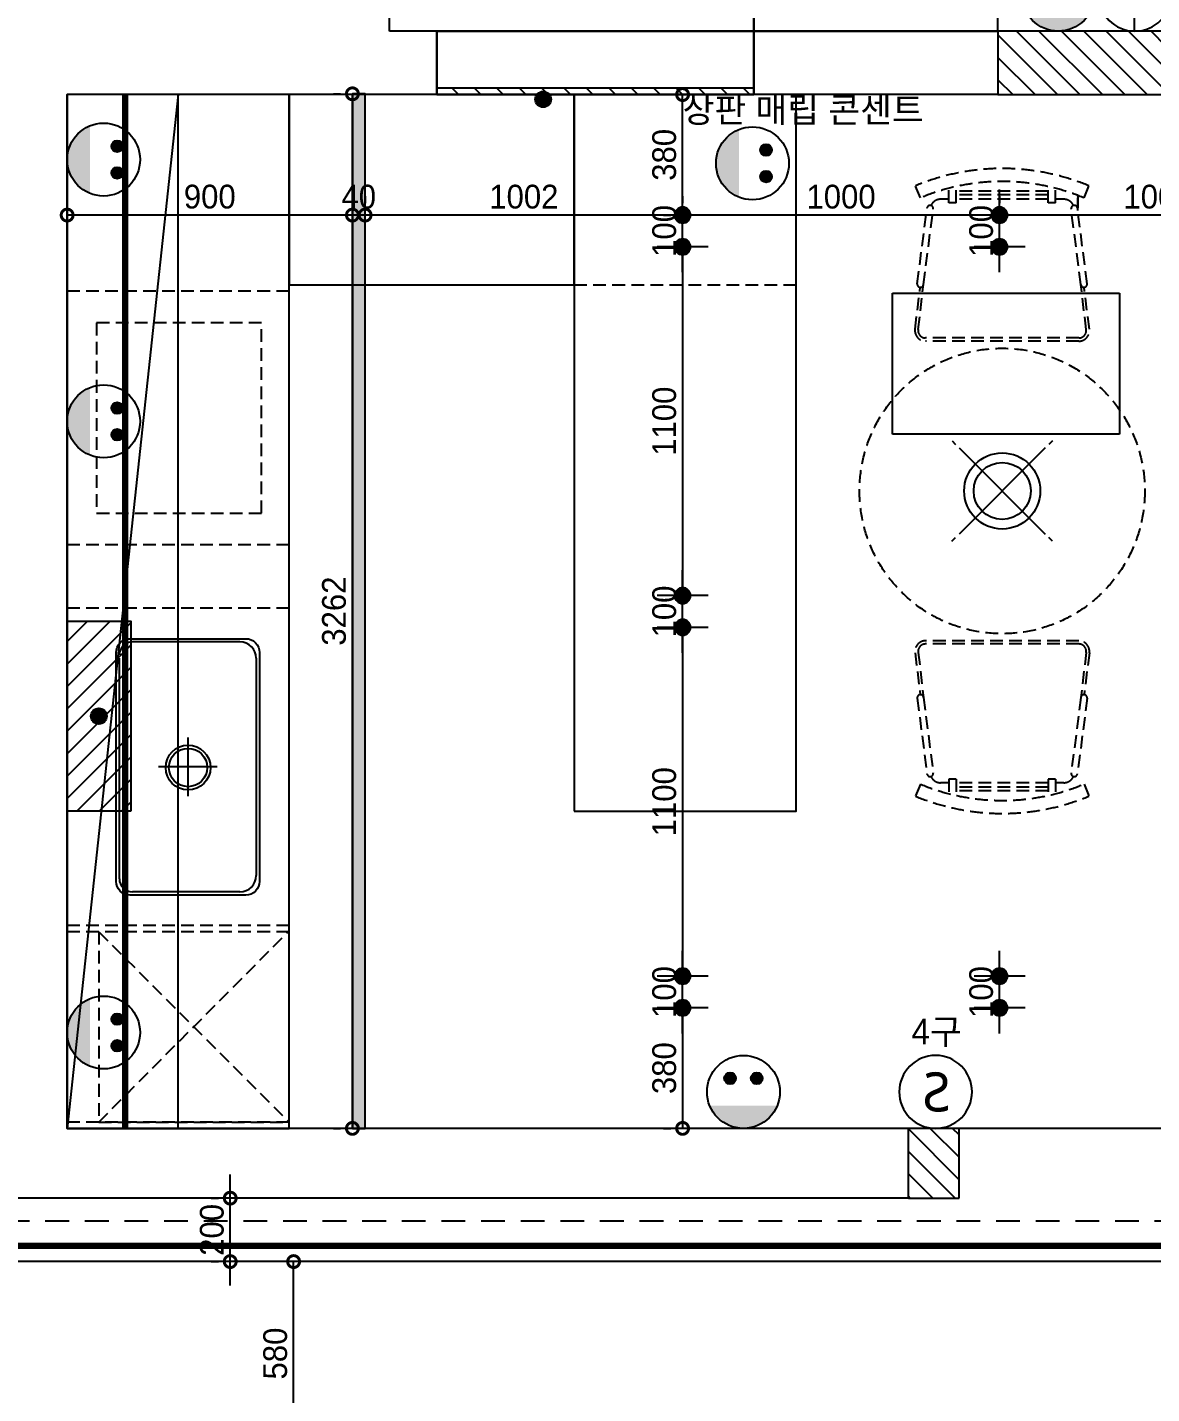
# Model space of a CAD drawing. Header units: inches. Extents: x -53835 to 52744, y -79586 to -50910.
# Drawn here: x 17029 to 20576, y -58474 to -54165 of the extents above; entities that cross this region are included whole.
import ezdxf

# ---------------------------------------------------------------- set-up
doc = ezdxf.new("R2010")
doc.units = ezdxf.units.IN
doc.header["$LTSCALE"] = 50
doc.header["$MEASUREMENT"] = 0
for name, pattern in [('DASHEDX2', [1.5, 1, -0.5]), ('DH-HID2', [1.2, 0.8, -0.4]), ('HID', [2.5, 1.5, -1])]:
    doc.linetypes.add(name, pattern=pattern)
for name, color, linetype in [('0-ELC TEXT', 7, 'Continuous'), ('03-WAL NEW', 3, 'Continuous'), ('06-FUR', 6, 'Continuous'), ('06-LIGHT', 4, 'Continuous'), ('07-DIM WAL', 5, 'Continuous'), ('08-HAT', 8, 'Continuous'), ('3.기호.계단선', 30, 'Continuous'), ('CEIL-LIGHT', 7, 'Continuous'), ('CO-FURB-DN', 9, 'Continuous'), ('FU-FURM', 251, 'DH-HID2'), ('HAT', 5, 'Continuous'), ('RC-LIGHT', 7, 'Continuous'), ('U-LANP', 6, 'Continuous'), ('도면층2', 2, 'Continuous'), ('도면층4', 4, 'Continuous'), ('설비', 140, 'Continuous')]:
    doc.layers.add(name, color=color, linetype=linetype)
doc.styles.add('스타일1', font='HY울릉도M.TTF')
doc.styles.add('코레일둥고', font='Korail_Round_Gothic_Medium.ttf')
doc.dimstyles.new('30', dxfattribs={"dimscale": 30, "dimtxt": 2.5, "dimasz": 2.5, "dimexe": 1.25, "dimexo": 2, "dimtad": 1, "dimdec": 0, "dimtxsty": '스타일1', "dimblk": 'DOTSMALL', "dimcen": 2.5, "dimclrd": 1, "dimclre": 1, "dimclrt": 2, "dimadec": 0, "dimazin": 0, "dimtfac": 1, "dimtix": 1, "dimtmove": 0, "dimatfit": 3, "dimldrblk": 'DOTSMALL', "dimfxl": 1.25, "dimarcsym": 0})
picture_1 = doc.add_image_def('image1.jpg', size_in_pixel=(460, 285))

# ---------------------------------------------------------------- blocks, each defined once
blk = doc.blocks.new('vudauseh')
at = {"layer": '3.기호.계단선'}
h = blk.add_hatch(color=256, dxfattribs=at)
edge = h.paths.add_edge_path()
edge.add_arc((-47107.2, -55620.2), 25, -180, 180, ccw=False)
h = blk.add_hatch(dxfattribs=at)
h.set_pattern_fill('_USER', color=256, scale=50, angle=45, style=0, pattern_type=0)
h.set_pattern_definition([(45, (0, 0), (-35.35534, 35.35534), [])])
h.paths.add_polyline_path([(-48408.2, -57865.2), (-48608.2, -57865.2), (-48608.2, -57265.2), (-48408.2, -57265.2)])
h = blk.add_hatch(color=256, dxfattribs=at)
edge = h.paths.add_edge_path()
edge.add_arc((-48509, -57565.2), 25, -180, 180, ccw=False)
blk.add_lwpolyline([(-48408.2, -57865.2), (-48608.2, -57865.2), (-48608.2, -57265.2), (-48408.2, -57265.2)], close=True, dxfattribs=at)
for centre in [(-47107.2, -55620.2), (-48509, -57565.2)]:
    blk.add_circle(centre, 25, dxfattribs=at)
at = {"layer": '도면층2'}
for p, q in [((-47592.2, -55405.2), (-47592.2, -54995.2)), ((-47442.2, -55405.2), (-47592.2, -55405.2)), ((-47442.2, -55605.2), (-47442.2, -55405.2)), ((-47442.2, -55605.2), (-47442.2, -55405.2)), ((-45672.2, -55405.2), (-46442.2, -55405.2)), ((-46442.2, -55605.2), (-46442.2, -55405.2)), ((-46442.2, -55605.2), (-46442.2, -55405.2)), ((-45672.2, -55605.2), (-45672.2, -55405.2)), ((-45672.2, -55605.2), (-45672.2, -55405.2)), ((-48609, -58865.2), (-48609, -55605.2)), ((-47442.2, -55605.2), (-48609, -55605.2)), ((-45672.2, -55605.2), (-46442.2, -55605.2)), ((-45955, -58865.2), (-48609, -58865.2)), ((-45955, -59085.2), (-45955, -58865.2)), ((-45955, -59085.2), (-48903, -59085.2))]:
    blk.add_line(p, q, dxfattribs=at)
at = {"layer": '도면층4'}
for p, q in [((-47442.2, -55405.2), (-46442.2, -55405.2)), ((-47442.2, -55605.2), (-47442.2, -55405.2)), ((-46442.2, -55405.2), (-46442.2, -55605.2)), ((-45672.2, -55605.2), (-45672.2, -55405.2)), ((-46442.2, -55605.2), (-47442.2, -55605.2))]:
    blk.add_line(p, q, dxfattribs=at)
blk = doc.blocks.new('cjswjdehds')
at = {"layer": '03-WAL NEW'}
h = blk.add_hatch(dxfattribs=at)
h.set_pattern_fill('_USER', color=256, scale=50, angle=135, pattern_type=0)
h.set_pattern_definition([(135, (-58109.61, -20748.035), (-35.35534, -35.35534), [])])
h.paths.add_polyline_path([(20621.3, -54177), (20091.3, -54177), (20091.3, -54377), (20621.3, -54377)])
h = blk.add_hatch(dxfattribs=at)
h.set_pattern_fill('_USER', color=256, scale=50, angle=135, pattern_type=0)
h.set_pattern_definition([(135, (21500, 0), (-35.35534, -35.35534), [])])
h.paths.add_polyline_path([(18321.3, -54377), (19321.3, -54377), (19321.3, -54357), (18321.3, -54357)])
for points in [[(18321.3, -54377), (19321.3, -54377), (19321.3, -54177), (18321.3, -54177)], [(20621.3, -54177), (20091.3, -54177), (20091.3, -54377), (20621.3, -54377)], [(18321.3, -54377), (19321.3, -54377), (19321.3, -54357), (18321.3, -54357)]]:
    blk.add_lwpolyline(points, close=True, dxfattribs=at)
at = {"layer": '06-FUR', "color": 8}
for points in [[(19321.3, -53677), (20521.3, -53677), (20521.3, -54177), (19321.3, -54177)], [(17854.6, -54377), (17154.6, -54377), (17154.6, -57637), (17854.6, -57637)], [(18754.6, -56637), (19454.6, -56637), (19454.6, -54377), (18754.6, -54377)]]:
    blk.add_lwpolyline(points, close=True, dxfattribs=at)
for points in [[(17504.6, -57637), (17504.6, -54377), (17154.6, -57637)], [(18754.6, -54377), (17854.6, -54377), (17854.6, -54977), (18754.6, -54977), (18754.6, -54377)]]:
    blk.add_lwpolyline(points, dxfattribs=at)
at = {"layer": '3.기호.계단선', "color": 8}
blk.add_lwpolyline([(19321.3, -54177), (20091.3, -54177), (20091.3, -52722), (19321.3, -52722)], close=True, dxfattribs=at)
at = {"layer": 'CO-FURB-DN', "color": 8}
for p, q in [((17699.9, -56103.1), (17360.3, -56103.1)), ((17319.4, -56850), (17319.4, -56154.2)), ((17751.1, -56154.2), (17751.1, -56839.8)), ((17535.2, -56404.2), (17535.2, -56589.8)), ((17628, -56497), (17442.4, -56497)), ((17699.9, -56890.9), (17360.3, -56890.9))]:
    blk.add_line(p, q, dxfattribs=at)
blk.add_lwpolyline([(17761.3, -56135.9), (17761.3, -56858.1, -0.414214), (17718.2, -56901.2), (17352.2, -56901.2, -0.414214), (17309.1, -56858.1), (17309.1, -56135.9, -0.414214), (17352.2, -56092.8), (17718.2, -56092.8, -0.414214)], format="xyb", close=True, dxfattribs=at)
for radius in [70.6, 60.4]:
    blk.add_circle((17536.2, -56499), radius, dxfattribs=at)
for centre, radius, start, end in [((17360.3, -56144), 40.9, 90, 180), ((17699.9, -56154.2), 51.1, 0, 90), ((17360.3, -56850), 40.9, 180, 270), ((17699.9, -56839.8), 51.1, 270, 0)]:
    blk.add_arc(centre, radius, start, end, dxfattribs=at)
at = {"layer": 'FU-FURM', "color": 8}
for p, q in [((17854.6, -55077), (17854.6, -54377)), ((19846.4, -54702.7), (19830.7, -54664.9)), ((19936.8, -54718.2), (19936.8, -54672.4)), ((19959.2, -54718.2), (19959.2, -54667)), ((20250.1, -54718.2), (20250.1, -54667)), ((20272.5, -54718.2), (20272.5, -54672.4)), ((20362.8, -54702.7), (20378.6, -54664.9)), ((19936.8, -54707), (19910.5, -54707)), ((19959.2, -54718.2), (19936.8, -54718.2)), ((20250.1, -54681.4), (19959.2, -54681.4)), ((20250.1, -54692.6), (19959.2, -54692.6)), ((20250.1, -54707), (19959.2, -54707)), ((20272.5, -54718.2), (20250.1, -54718.2)), ((20298.8, -54707), (20272.5, -54707)), ((20342.9, -54693.7), (20340.1, -54693.7)), ((20340.1, -54693.7), (20342.9, -54693.7)), ((20342.9, -54693.7), (20342.9, -54742.1)), ((20342.9, -54742.1), (20342.9, -54694.8)), ((19836.6, -54973.5), (19867.3, -54735.2)), ((19856.4, -54976), (19887.1, -54737.6)), ((20352.8, -54976), (20322.2, -54737.6)), ((20372.7, -54973.5), (20342, -54735.2)), ((18754.6, -54977), (19454.6, -54977)), ((19839.6, -55118), (19856.4, -54976)), ((20369.7, -55118), (20352.8, -54976)), ((17854.6, -54997), (17154.6, -54997)), ((19829.6, -55116.8), (19846.1, -54984.7)), ((20379.6, -55116.8), (20363.1, -54984.7)), ((20346.3, -55144.5), (19862.9, -55144.5)), ((20346.3, -55154.5), (19862.9, -55154.5)), ((17854.6, -55797), (17154.6, -55797)), ((17854.6, -55997), (17154.6, -55997)), ((19829.6, -56137.2), (19846.1, -56269.3)), ((19839.6, -56136), (19856.4, -56278)), ((20346.3, -56099.5), (19862.9, -56099.5)), ((20346.3, -56109.5), (19862.9, -56109.5)), ((20369.7, -56136), (20352.8, -56278)), ((20379.6, -56137.2), (20363.1, -56269.3)), ((19836.6, -56280.5), (19867.3, -56518.9)), ((19856.4, -56278), (19887.1, -56516.4)), ((20352.8, -56278), (20322.2, -56516.4)), ((20372.7, -56280.5), (20342, -56518.9)), ((19846.4, -56551.3), (19830.7, -56589.1)), ((19936.8, -56547), (19910.5, -56547)), ((19936.8, -56535.8), (19936.8, -56581.6)), ((19959.2, -56535.8), (19936.8, -56535.8)), ((19959.2, -56535.8), (19959.2, -56587)), ((20250.1, -56547), (19959.2, -56547)), ((20250.1, -56561.4), (19959.2, -56561.4)), ((20272.5, -56535.8), (20250.1, -56535.8)), ((20250.1, -56535.8), (20250.1, -56587)), ((20272.5, -56535.8), (20272.5, -56581.6)), ((20298.8, -56547), (20272.5, -56547)), ((20362.8, -56551.3), (20378.6, -56589.1)), ((20250.1, -56572.6), (19959.2, -56572.6)), ((17854.6, -56997), (17154.6, -56997)), ((17854.6, -57017), (17154.6, -57017)), ((17254.6, -57617), (17852.3, -57017)), ((17254.6, -57017), (17854.6, -57617)), ((17854.6, -57617), (17154.6, -57617))]:
    blk.add_line(p, q, dxfattribs=at)
for points in [[(17767.7, -55697), (17767.7, -55097), (17247.7, -55097), (17247.7, -55697)], [(17254.6, -57617), (17854.6, -57617), (17854.6, -57017), (17254.6, -57017)]]:
    blk.add_lwpolyline(points, close=True, dxfattribs=at)
blk.add_circle((20104.6, -55627), 450, dxfattribs=at)
for centre, radius, start, end in [((20104.6, -55322.4), 712.3, 67.3801, 112.6199), ((20104.6, -55322.4), 671.3, 67.3801, 112.6199), ((19910.5, -54740.6), 33.6, 90, 155.7416), ((20298.8, -54740.6), 33.6, 24.2584, 90), ((19877.2, -54736.4), 10, 352.4668, 172.875), ((20332.1, -54736.4), 10, 7.125, 187.5332), ((19846.5, -54974.7), 10, 172.4668, 352.875), ((20362.7, -54974.7), 10, 187.125, 7.5332), ((19862.9, -55121), 33.6, 172.875, 270), ((19862.9, -55121), 23.6, 172.875, 270), ((20346.3, -55121), 33.6, 270, 7.125), ((20346.3, -55121), 23.6, 270, 7.125), ((19862.9, -56133), 33.6, 90, 187.125), ((19862.9, -56133), 23.6, 90, 187.125), ((20346.3, -56133), 33.6, 352.875, 90), ((20346.3, -56133), 23.6, 352.875, 90), ((19846.5, -56279.3), 10, 7.125, 187.5332), ((20362.7, -56279.3), 10, 352.4668, 172.875), ((19877.2, -56517.6), 10, 187.125, 7.5332), ((19910.5, -56513.4), 33.6, 204.2584, 270), ((20298.8, -56513.4), 33.6, 270, 335.7416), ((20332.1, -56517.6), 10, 172.4668, 352.875), ((20104.6, -55931.6), 671.3, 247.3801, 292.6199), ((20104.6, -55931.6), 712.3, 247.3801, 292.6199)]:
    blk.add_arc(centre, radius, start, end, dxfattribs=at)
blk.add_blockref('vudauseh', (65763.6, 1228.2))
blk = doc.blocks.new('_DOTSMALL')
at = {"color": 0, "linetype": 'ByBlock', "const_width": 0.5}
blk.add_lwpolyline([(-0.0625, 0, 1), (0.0625, 0, 1)], format="xyb", close=True, dxfattribs=at)
blk = doc.blocks.new('*D362')
at = {"layer": '07-DIM WAL', "color": 1, "lineweight": -2, "transparency": 16777216}
for p, q in [((17669.1, -58132), (17669.1, -57782)), ((17609.1, -57857), (17631.6, -57857)), ((17609.1, -58057), (17631.6, -58057))]:
    blk.add_line(p, q, dxfattribs=at)
at = {"layer": 'Defpoints', "color": 0, "transparency": 16777216}
for p in [(17669.1, -57857), (17669.1, -57857), (17669.1, -58057)]:
    blk.add_point(p, dxfattribs=at)
at = {"layer": '07-DIM WAL', "color": 1, "lineweight": -2, "transparency": 16777216, "xscale": 75, "yscale": 75, "zscale": 75}
for p, rotation in [((17669.1, -57857), 270), ((17669.1, -58057), 90)]:
    blk.add_blockref('_DOTSMALL', p, dxfattribs=dict(at, rotation=rotation))
at = {"layer": '07-DIM WAL', "color": 2, "transparency": 16777216, "insert": (17611.4, -57957), "char_height": 75, "attachment_point": 5, "rotation": 90, "style": '스타일1'}
blk.add_mtext('200', dxfattribs=at)
blk = doc.blocks.new('*D388')
at = {"layer": '07-DIM WAL', "color": 1, "lineweight": -2, "transparency": 16777216}
for p, q in [((17154.6, -54697), (17154.6, -54719.5)), ((18054.6, -54697), (18054.6, -54719.5)), ((18054.6, -54757), (17154.6, -54757))]:
    blk.add_line(p, q, dxfattribs=at)
at = {"layer": 'Defpoints', "color": 0, "transparency": 16777216}
for p in [(17154.6, -54757), (17154.6, -54757), (18054.6, -54757)]:
    blk.add_point(p, dxfattribs=at)
at = {"layer": '07-DIM WAL', "color": 1, "lineweight": -2, "transparency": 16777216, "xscale": 75, "yscale": 75, "zscale": 75, "rotation": 180}
blk.add_blockref('_DOTSMALL', (17154.6, -54757), dxfattribs=at)
at = {"layer": '07-DIM WAL', "color": 1, "lineweight": -2, "transparency": 16777216, "xscale": 75, "yscale": 75, "zscale": 75}
blk.add_blockref('_DOTSMALL', (18054.6, -54757), dxfattribs=at)
at = {"layer": '07-DIM WAL', "color": 2, "transparency": 16777216, "insert": (17604.6, -54699.2), "char_height": 75, "attachment_point": 5, "style": '스타일1'}
blk.add_mtext('900', dxfattribs=at)
blk = doc.blocks.new('*D389')
at = {"layer": '07-DIM WAL', "color": 1, "lineweight": -2, "transparency": 16777216}
for p, q in [((17994.6, -54374.6), (18017.1, -54374.6)), ((18054.6, -57637), (18054.6, -54374.6)), ((17994.6, -57637), (18017.1, -57637))]:
    blk.add_line(p, q, dxfattribs=at)
at = {"layer": 'Defpoints', "color": 0, "transparency": 16777216}
for p in [(18054.6, -54374.6), (18054.6, -54374.6), (18054.6, -57637)]:
    blk.add_point(p, dxfattribs=at)
at = {"layer": '07-DIM WAL', "color": 1, "lineweight": -2, "transparency": 16777216, "xscale": 75, "yscale": 75, "zscale": 75}
for p, rotation in [((18054.6, -54374.6), 90), ((18054.6, -57637), 270)]:
    blk.add_blockref('_DOTSMALL', p, dxfattribs=dict(at, rotation=rotation))
at = {"layer": '07-DIM WAL', "color": 2, "transparency": 16777216, "insert": (17996.8, -56005.8), "char_height": 75, "attachment_point": 5, "rotation": 90, "style": '스타일1'}
blk.add_mtext('3262', dxfattribs=at)
blk = doc.blocks.new('1')
at = {"linetype": 'Continuous'}
h = blk.add_hatch(color=4, dxfattribs=at)
h.dxf.hatch_style = 1
edge = h.paths.add_edge_path()
edge.add_arc((11539653.5, -14273503.8), 37.5, 0, 360)
at = {"color": 1, "linetype": 'Continuous'}
for p, q in [((11539653.5, -14273637.1), (11539653.5, -14273370.5)), ((11539520.2, -14273503.8), (11539786.8, -14273503.8))]:
    blk.add_line(p, q, dxfattribs=at)
at = {"color": 4, "linetype": 'Continuous'}
for radius in [41.5, 37.5]:
    blk.add_circle((11539653.5, -14273503.8), radius, dxfattribs=at)
blk = doc.blocks.new('*D393')
at = {"layer": '07-DIM WAL', "color": 1, "lineweight": -2, "transparency": 16777216}
for p, q in [((20096.3, -54932), (20096.3, -54682)), ((20156.3, -54757), (20133.8, -54757)), ((20036.3, -54857), (20058.8, -54857))]:
    blk.add_line(p, q, dxfattribs=at)
at = {"layer": 'Defpoints', "color": 0, "transparency": 16777216}
for p in [(20096.3, -54757), (20096.3, -54757), (20096.3, -54857)]:
    blk.add_point(p, dxfattribs=at)
at = {"layer": '07-DIM WAL', "color": 1, "lineweight": -2, "transparency": 16777216, "xscale": 75, "yscale": 75, "zscale": 75}
for p, rotation in [((20096.3, -54757), 270), ((20096.3, -54857), 90)]:
    blk.add_blockref('_DOTSMALL', p, dxfattribs=dict(at, rotation=rotation))
at = {"layer": '07-DIM WAL', "color": 2, "transparency": 16777216, "insert": (20038.6, -54807), "char_height": 75, "attachment_point": 5, "rotation": 90, "style": '스타일1'}
blk.add_mtext('100', dxfattribs=at)
blk = doc.blocks.new('*D394')
at = {"layer": '07-DIM WAL', "color": 1, "lineweight": -2, "transparency": 16777216}
for p, q in [((20096.3, -57332), (20096.3, -57082)), ((20156.3, -57157), (20133.8, -57157)), ((20036.3, -57257), (20058.8, -57257))]:
    blk.add_line(p, q, dxfattribs=at)
at = {"layer": 'Defpoints', "color": 0, "transparency": 16777216}
for p in [(20096.3, -57157), (20096.3, -57157), (20096.3, -57257)]:
    blk.add_point(p, dxfattribs=at)
at = {"layer": '07-DIM WAL', "color": 1, "lineweight": -2, "transparency": 16777216, "xscale": 75, "yscale": 75, "zscale": 75}
for p, rotation in [((20096.3, -57157), 270), ((20096.3, -57257), 90)]:
    blk.add_blockref('_DOTSMALL', p, dxfattribs=dict(at, rotation=rotation))
at = {"layer": '07-DIM WAL', "color": 2, "transparency": 16777216, "insert": (20038.6, -57207), "char_height": 75, "attachment_point": 5, "rotation": 90, "style": '스타일1'}
blk.add_mtext('100', dxfattribs=at)
blk = doc.blocks.new('*D398')
at = {"layer": '07-DIM WAL', "color": 1, "lineweight": -2, "transparency": 16777216}
for p, q in [((18054.6, -54697), (18054.6, -54719.5)), ((18094.6, -54697), (18094.6, -54719.5)), ((18169.6, -54757), (17979.6, -54757))]:
    blk.add_line(p, q, dxfattribs=at)
at = {"layer": 'Defpoints', "color": 0, "transparency": 16777216}
for p in [(18054.6, -54757), (18054.6, -54757), (18094.6, -54757)]:
    blk.add_point(p, dxfattribs=at)
at = {"layer": '07-DIM WAL', "color": 1, "lineweight": -2, "transparency": 16777216, "xscale": 75, "yscale": 75, "zscale": 75}
blk.add_blockref('_DOTSMALL', (18054.6, -54757), dxfattribs=at)
at = {"layer": '07-DIM WAL', "color": 1, "lineweight": -2, "transparency": 16777216, "xscale": 75, "yscale": 75, "zscale": 75, "rotation": 180}
blk.add_blockref('_DOTSMALL', (18094.6, -54757), dxfattribs=at)
at = {"layer": '07-DIM WAL', "color": 2, "transparency": 16777216, "insert": (18074.6, -54699.3), "char_height": 75, "attachment_point": 5, "style": '스타일1'}
blk.add_mtext('40', dxfattribs=at)
blk = doc.blocks.new('*D438')
at = {"layer": '07-DIM WAL', "color": 1, "lineweight": -2, "transparency": 16777216}
for p, q in [((17869.1, -58637), (17869.1, -58057)), ((17929.1, -58057), (17906.6, -58057)), ((17929.1, -58637), (17906.6, -58637))]:
    blk.add_line(p, q, dxfattribs=at)
at = {"layer": 'Defpoints', "color": 0, "transparency": 16777216}
for p in [(17869.1, -58057), (17869.1, -58057), (17869.1, -58637)]:
    blk.add_point(p, dxfattribs=at)
at = {"layer": '07-DIM WAL', "color": 1, "lineweight": -2, "transparency": 16777216, "xscale": 75, "yscale": 75, "zscale": 75}
for p, rotation in [((17869.1, -58057), 90), ((17869.1, -58637), 270)]:
    blk.add_blockref('_DOTSMALL', p, dxfattribs=dict(at, rotation=rotation))
at = {"layer": '07-DIM WAL', "color": 2, "transparency": 16777216, "insert": (17811.3, -58347), "char_height": 75, "attachment_point": 5, "rotation": 90, "style": '스타일1'}
blk.add_mtext('580', dxfattribs=at)
blk = doc.blocks.new('*D465')
at = {"layer": '07-DIM WAL', "color": 1, "lineweight": -2, "transparency": 16777216}
for p, q in [((19096.3, -56132), (19096.3, -55882)), ((19156.3, -55957), (19133.8, -55957)), ((19036.3, -56057), (19058.8, -56057))]:
    blk.add_line(p, q, dxfattribs=at)
at = {"layer": 'Defpoints', "color": 0, "transparency": 16777216}
for p in [(19096.3, -55957), (19096.3, -55957), (19096.3, -56057)]:
    blk.add_point(p, dxfattribs=at)
at = {"layer": '07-DIM WAL', "color": 1, "lineweight": -2, "transparency": 16777216, "xscale": 75, "yscale": 75, "zscale": 75}
for p, rotation in [((19096.3, -55957), 270), ((19096.3, -56057), 90)]:
    blk.add_blockref('_DOTSMALL', p, dxfattribs=dict(at, rotation=rotation))
at = {"layer": '07-DIM WAL', "color": 2, "transparency": 16777216, "insert": (19038.6, -56007), "char_height": 75, "attachment_point": 5, "rotation": 90, "style": '스타일1'}
blk.add_mtext('100', dxfattribs=at)
blk = doc.blocks.new('*D466')
at = {"layer": '07-DIM WAL', "color": 1, "lineweight": -2, "transparency": 16777216}
for p, q in [((19096.3, -54932), (19096.3, -54682)), ((19156.3, -54757), (19133.8, -54757)), ((19036.3, -54857), (19058.8, -54857))]:
    blk.add_line(p, q, dxfattribs=at)
at = {"layer": 'Defpoints', "color": 0, "transparency": 16777216}
for p in [(19096.3, -54757), (19096.3, -54757), (19096.3, -54857)]:
    blk.add_point(p, dxfattribs=at)
at = {"layer": '07-DIM WAL', "color": 1, "lineweight": -2, "transparency": 16777216, "xscale": 75, "yscale": 75, "zscale": 75}
for p, rotation in [((19096.3, -54757), 270), ((19096.3, -54857), 90)]:
    blk.add_blockref('_DOTSMALL', p, dxfattribs=dict(at, rotation=rotation))
at = {"layer": '07-DIM WAL', "color": 2, "transparency": 16777216, "insert": (19038.6, -54807), "char_height": 75, "attachment_point": 5, "rotation": 90, "style": '스타일1'}
blk.add_mtext('100', dxfattribs=at)
blk = doc.blocks.new('*D467')
at = {"layer": '07-DIM WAL', "color": 1, "lineweight": -2, "transparency": 16777216}
for p, q in [((19096.3, -57332), (19096.3, -57082)), ((19156.3, -57157), (19133.8, -57157)), ((19036.3, -57257), (19058.8, -57257))]:
    blk.add_line(p, q, dxfattribs=at)
at = {"layer": 'Defpoints', "color": 0, "transparency": 16777216}
for p in [(19096.3, -57157), (19096.3, -57157), (19096.3, -57257)]:
    blk.add_point(p, dxfattribs=at)
at = {"layer": '07-DIM WAL', "color": 1, "lineweight": -2, "transparency": 16777216, "xscale": 75, "yscale": 75, "zscale": 75}
for p, rotation in [((19096.3, -57157), 270), ((19096.3, -57257), 90)]:
    blk.add_blockref('_DOTSMALL', p, dxfattribs=dict(at, rotation=rotation))
at = {"layer": '07-DIM WAL', "color": 2, "transparency": 16777216, "insert": (19038.6, -57207), "char_height": 75, "attachment_point": 5, "rotation": 90, "style": '스타일1'}
blk.add_mtext('100', dxfattribs=at)
blk = doc.blocks.new('*D468')
at = {"layer": '07-DIM WAL', "color": 1, "lineweight": -2, "transparency": 16777216}
for p, q in [((21096.3, -54697), (21096.3, -54719.5)), ((20096.3, -54728.9), (20096.3, -54719.5)), ((21096.3, -54757), (20096.3, -54757))]:
    blk.add_line(p, q, dxfattribs=at)
at = {"layer": 'Defpoints', "color": 0, "transparency": 16777216}
for p in [(20096.3, -54757), (21096.3, -54757), (20096.3, -54788.9)]:
    blk.add_point(p, dxfattribs=at)
at = {"layer": '07-DIM WAL', "color": 1, "lineweight": -2, "transparency": 16777216, "xscale": 75, "yscale": 75, "zscale": 75, "rotation": 180}
blk.add_blockref('_DOTSMALL', (20096.3, -54757), dxfattribs=at)
at = {"layer": '07-DIM WAL', "color": 1, "lineweight": -2, "transparency": 16777216, "xscale": 75, "yscale": 75, "zscale": 75}
blk.add_blockref('_DOTSMALL', (21096.3, -54757), dxfattribs=at)
at = {"layer": '07-DIM WAL', "color": 2, "transparency": 16777216, "insert": (20596.3, -54699.3), "char_height": 75, "attachment_point": 5, "style": '스타일1'}
blk.add_mtext('1000', dxfattribs=at)
blk = doc.blocks.new('*D469')
at = {"layer": '07-DIM WAL', "color": 1, "lineweight": -2, "transparency": 16777216}
for p, q in [((19096.3, -54697), (19096.3, -54719.5)), ((20096.3, -54697), (20096.3, -54719.5)), ((20096.3, -54757), (19096.3, -54757))]:
    blk.add_line(p, q, dxfattribs=at)
at = {"layer": 'Defpoints', "color": 0, "transparency": 16777216}
for p in [(19096.3, -54757), (19096.3, -54757), (20096.3, -54757)]:
    blk.add_point(p, dxfattribs=at)
at = {"layer": '07-DIM WAL', "color": 1, "lineweight": -2, "transparency": 16777216, "xscale": 75, "yscale": 75, "zscale": 75, "rotation": 180}
blk.add_blockref('_DOTSMALL', (19096.3, -54757), dxfattribs=at)
at = {"layer": '07-DIM WAL', "color": 1, "lineweight": -2, "transparency": 16777216, "xscale": 75, "yscale": 75, "zscale": 75}
blk.add_blockref('_DOTSMALL', (20096.3, -54757), dxfattribs=at)
at = {"layer": '07-DIM WAL', "color": 2, "transparency": 16777216, "insert": (19596.3, -54699.3), "char_height": 75, "attachment_point": 5, "style": '스타일1'}
blk.add_mtext('1000', dxfattribs=at)
blk = doc.blocks.new('*D470')
at = {"layer": '07-DIM WAL', "color": 1, "lineweight": -2, "transparency": 16777216}
for p, q in [((19096.3, -54757), (18094.6, -54757)), ((18094.6, -54817), (18094.6, -54794.5)), ((19096.3, -54817), (19096.3, -54794.5))]:
    blk.add_line(p, q, dxfattribs=at)
at = {"layer": 'Defpoints', "color": 0, "transparency": 16777216}
for p in [(18094.6, -54757), (18094.6, -54757), (19096.3, -54757)]:
    blk.add_point(p, dxfattribs=at)
at = {"layer": '07-DIM WAL', "color": 1, "lineweight": -2, "transparency": 16777216, "xscale": 75, "yscale": 75, "zscale": 75, "rotation": 180}
blk.add_blockref('_DOTSMALL', (18094.6, -54757), dxfattribs=at)
at = {"layer": '07-DIM WAL', "color": 1, "lineweight": -2, "transparency": 16777216, "xscale": 75, "yscale": 75, "zscale": 75}
blk.add_blockref('_DOTSMALL', (19096.3, -54757), dxfattribs=at)
at = {"layer": '07-DIM WAL', "color": 2, "transparency": 16777216, "insert": (18595.5, -54699.3), "char_height": 75, "attachment_point": 5, "style": '스타일1'}
blk.add_mtext('1002', dxfattribs=at)
blk = doc.blocks.new('*D471')
at = {"layer": '07-DIM WAL', "color": 1, "lineweight": -2, "transparency": 16777216}
for p, q in [((19036.3, -54377), (19058.8, -54377)), ((19096.3, -54757), (19096.3, -54377)), ((19036.3, -54757), (19058.8, -54757))]:
    blk.add_line(p, q, dxfattribs=at)
at = {"layer": 'Defpoints', "color": 0, "transparency": 16777216}
for p in [(19096.3, -54377), (19096.3, -54377), (19096.3, -54757)]:
    blk.add_point(p, dxfattribs=at)
at = {"layer": '07-DIM WAL', "color": 1, "lineweight": -2, "transparency": 16777216, "xscale": 75, "yscale": 75, "zscale": 75}
for p, rotation in [((19096.3, -54377), 90), ((19096.3, -54757), 270)]:
    blk.add_blockref('_DOTSMALL', p, dxfattribs=dict(at, rotation=rotation))
at = {"layer": '07-DIM WAL', "color": 2, "transparency": 16777216, "insert": (19038.6, -54567), "char_height": 75, "attachment_point": 5, "rotation": 90, "style": '스타일1'}
blk.add_mtext('380', dxfattribs=at)
blk = doc.blocks.new('*D472')
at = {"layer": '07-DIM WAL', "color": 1, "lineweight": -2, "transparency": 16777216}
for p, q in [((19096.3, -54857), (19096.3, -55957)), ((19156.3, -54857), (19133.8, -54857)), ((19156.3, -55957), (19133.8, -55957))]:
    blk.add_line(p, q, dxfattribs=at)
at = {"layer": 'Defpoints', "color": 0, "transparency": 16777216}
for p in [(19096.3, -54857), (19096.3, -55957), (19096.3, -55957)]:
    blk.add_point(p, dxfattribs=at)
at = {"layer": '07-DIM WAL', "color": 1, "lineweight": -2, "transparency": 16777216, "xscale": 75, "yscale": 75, "zscale": 75}
for p, rotation in [((19096.3, -54857), 90), ((19096.3, -55957), 270)]:
    blk.add_blockref('_DOTSMALL', p, dxfattribs=dict(at, rotation=rotation))
at = {"layer": '07-DIM WAL', "color": 2, "transparency": 16777216, "insert": (19038.6, -55407), "char_height": 75, "attachment_point": 5, "rotation": 90, "style": '스타일1'}
blk.add_mtext('1100', dxfattribs=at)
blk = doc.blocks.new('*D473')
at = {"layer": '07-DIM WAL', "color": 1, "lineweight": -2, "transparency": 16777216}
for p, q in [((19096.3, -56057), (19096.3, -57157)), ((19156.3, -56057), (19133.8, -56057)), ((19156.3, -57157), (19133.8, -57157))]:
    blk.add_line(p, q, dxfattribs=at)
at = {"layer": 'Defpoints', "color": 0, "transparency": 16777216}
for p in [(19096.3, -56057), (19096.3, -57157), (19096.3, -57157)]:
    blk.add_point(p, dxfattribs=at)
at = {"layer": '07-DIM WAL', "color": 1, "lineweight": -2, "transparency": 16777216, "xscale": 75, "yscale": 75, "zscale": 75}
for p, rotation in [((19096.3, -56057), 90), ((19096.3, -57157), 270)]:
    blk.add_blockref('_DOTSMALL', p, dxfattribs=dict(at, rotation=rotation))
at = {"layer": '07-DIM WAL', "color": 2, "transparency": 16777216, "insert": (19038.6, -56607), "char_height": 75, "attachment_point": 5, "rotation": 90, "style": '스타일1'}
blk.add_mtext('1100', dxfattribs=at)
blk = doc.blocks.new('*D474')
at = {"layer": '07-DIM WAL', "color": 1, "lineweight": -2, "transparency": 16777216}
for p, q in [((19036.3, -57257), (19058.8, -57257)), ((19096.3, -57257), (19096.3, -57637)), ((19036.3, -57637), (19058.8, -57637))]:
    blk.add_line(p, q, dxfattribs=at)
at = {"layer": 'Defpoints', "color": 0, "transparency": 16777216}
for p in [(19096.3, -57257), (19096.3, -57637), (19096.3, -57637)]:
    blk.add_point(p, dxfattribs=at)
at = {"layer": '07-DIM WAL', "color": 1, "lineweight": -2, "transparency": 16777216, "xscale": 75, "yscale": 75, "zscale": 75}
for p, rotation in [((19096.3, -57257), 90), ((19096.3, -57637), 270)]:
    blk.add_blockref('_DOTSMALL', p, dxfattribs=dict(at, rotation=rotation))
at = {"layer": '07-DIM WAL', "color": 2, "transparency": 16777216, "insert": (19038.6, -57447), "char_height": 75, "attachment_point": 5, "rotation": 90, "style": '스타일1'}
blk.add_mtext('380', dxfattribs=at)
blk = doc.blocks.new('A$C08B77260')
at = {"layer": 'HAT', "color": 1}
for p, q in [((186.7, 373.3), (186.7, 360)), ((186.7, 346.7), (186.7, 26.7)), ((0, 186.7), (13.3, 186.7)), ((346.7, 186.7), (26.7, 186.7)), ((373.3, 186.7), (360, 186.7)), ((186.7, 0), (186.7, 13.3))]:
    blk.add_line(p, q, dxfattribs=at)
at = {"layer": 'U-LANP', "color": 4}
blk.add_circle((186.7, 186.7), 100, dxfattribs=at)
at = {"layer": 'U-LANP', "color": 8}
blk.add_circle((186.7, 186.7), 75, dxfattribs=at)
blk = doc.blocks.new('ZHSTP')
at = {"layer": '설비'}
h = blk.add_hatch(color=10, dxfattribs=at)
edge = h.paths.add_edge_path()
edge.add_arc((19460.2, -67971.4), 18.3, 0, 360)
h = blk.add_hatch(color=10, dxfattribs=at)
edge = h.paths.add_edge_path()
edge.add_arc((19544.2, -67971.4), 18.3, 0, 360)
h = blk.add_hatch(color=10, dxfattribs=at)
edge = h.paths.add_edge_path()
edge.add_line((19608.9, -68057.4), (19395.5, -68057.4))
edge.add_ellipse((19502.2, -68014.4), major_axis=(81.3, 81.3), ratio=1, start_angle=156.9578, end_angle=293.0422)
at = {"layer": '설비', "color": 10}
for centre, radius in [((19502.2, -68014.4), 115), ((19460.2, -67971.4), 18.3), ((19544.2, -67971.4), 18.3)]:
    blk.add_circle(centre, radius, dxfattribs=at)
blk = doc.blocks.new('egoo')
at = {"layer": '설비'}
h = blk.add_hatch(color=140, dxfattribs=at)
edge = h.paths.add_edge_path()
edge.add_arc((1015645.3, 443433.7), 22.3, 0, 360)
h = blk.add_hatch(color=140, dxfattribs=at)
edge = h.paths.add_edge_path()
edge.add_arc((1015747.7, 443433.7), 22.3, 0, 360)
h = blk.add_hatch(color=140, dxfattribs=at)
edge = h.paths.add_edge_path()
edge.add_line((1015826.3, 443329.1), (1015566.6, 443329.1))
edge.add_ellipse((1015696.5, 443381.5), major_axis=(99, 99), ratio=1, start_angle=156.9578, end_angle=293.0422)
at = {"layer": '설비', "color": 140}
for centre, radius in [((1015696.5, 443381.5), 140), ((1015645.3, 443433.7), 22.3), ((1015747.7, 443433.7), 22.3)]:
    blk.add_circle(centre, radius, dxfattribs=at)
blk = doc.blocks.new('SW')
at = {"layer": '설비', "color": 140}
blk.add_circle((11533254.1, -14277699.4), 184, dxfattribs=at)
at = {"layer": '설비', "color": 140, "insert": (11533320, -14277600.8), "char_height": 197.143, "width": 314.327, "attachment_point": 3, "style": '코레일둥고'}
blk.add_mtext('{\\fMalgun Gothic|b0|i0|c129|p50;S}', dxfattribs=at)

msp = doc.modelspace()

# ---------------------------------------------------------------- hatches: boundary and pattern name
at = {"layer": '03-WAL NEW'}
h = msp.add_hatch(dxfattribs=at)
h.set_pattern_fill('_USER', color=256, scale=50, angle=135, pattern_type=0)
h.set_pattern_definition([(135, (0, 0), (-35.35534, -35.35534), [])])
h.paths.add_polyline_path([(19968.631, -57637.002), (19808.631, -57637.002), (19808.631, -57857.002), (19968.631, -57857.002)])
at = {"layer": 'CEIL-LIGHT'}
h = msp.add_hatch(dxfattribs=at)
h.set_pattern_fill('ANSI31', color=140)
h.set_pattern_definition([(45, (-405.36737, 18959.30824), (-0.08838834765, 0.08838834765), [])])
h.paths.add_polyline_path([(18054.631, -57637.002), (18094.631, -57637.002), (18094.631, -54374.594), (18054.631, -54374.594)])

# ---------------------------------------------------------------- linework, layer by layer
at = {"layer": '03-WAL NEW'}
for p, q in [((19968.631, -57637.002), (19808.631, -57637.002)), ((19968.631, -57857.002), (19968.631, -57637.002)), ((19808.631, -57857.002), (19968.631, -57857.002))]:
    msp.add_line(p, q, dxfattribs=at)
at = {"layer": '06-LIGHT'}
msp.add_line((21571.349, -58057.002), (16659.631, -58057.002), dxfattribs=at)
at = {"layer": '06-LIGHT', "color": 10, "linetype": 'HID', "const_width": 20}
for points in [[(17337.783, -54377.002), (17337.783, -57637.002)], [(16609.631, -59377.002), (16609.631, -58007.002), (21571.349, -58007.002)]]:
    msp.add_lwpolyline(points, dxfattribs=at)
at = {"layer": '06-LIGHT'}
msp.add_lwpolyline([(20621.349, -54377.002), (20621.349, -57637.002), (19808.631, -57637.002)], dxfattribs=at)
at = {"layer": '3.기호.계단선', "linetype": 'HID'}
msp.add_lwpolyline([(16460.631, -57928.552), (21096.349, -57928.552), (21096.349, -56583.919)], dxfattribs=at)
at = {"layer": 'CEIL-LIGHT', "color": 140}
msp.add_lwpolyline([(18054.631, -57637.002), (18094.631, -57637.002), (18094.631, -54374.594), (18054.631, -54374.594)], close=True, dxfattribs=at)

# ---------------------------------------------------------------- block references
msp.add_blockref('cjswjdehds', (0, 0))
at = {"xscale": 1.2, "yscale": 1.2, "zscale": 1.2, "rotation": 45}
msp.add_blockref('A$C08B77260', (20104.631, -55943.786), dxfattribs=at)
at = {"layer": '07-DIM WAL'}
msp.add_blockref('ZHSTP', (779.351, 13952.385), dxfattribs=at)
at = {"layer": '07-DIM WAL', "rotation": 270.0000000000001}
for p in [(85284.018, -35079.796), (87331.16, -35091.507), (85284.018, -35905.257), (85284.018, -37832.333)]:
    msp.add_blockref('ZHSTP', p, dxfattribs=at)
at = {"layer": 'RC-LIGHT', "xscale": -0.6024096385271789, "yscale": 0.6024096385271789, "zscale": 0.6024096385271789}
for p in [(6970694.842, 8543739.257), (6971694.842, 8543739.257), (6970694.842, 8543639.257), (6971694.842, 8543639.257), (6970694.842, 8542539.257), (6970694.842, 8542439.257), (6970694.842, 8541339.257), (6971694.842, 8541339.257), (6970694.842, 8541239.257), (6971694.842, 8541239.257)]:
    msp.add_blockref('1', p, dxfattribs=at)
at = {"layer": '설비', "color": 140}
for name, p, xscale, yscale, zscale in [('SW', (7228807.08, 8869500.151), -0.625, 0.625, 0.625), ('egoo', (-815033.82, -421728.209), 0.8214285869294655, 0.8214285869294655, 0.8214285869294655), ('SW', (7228178.366, 8866040.151), -0.625, 0.625, 0.625)]:
    msp.add_blockref(name, p, dxfattribs=dict(at, xscale=xscale, yscale=yscale, zscale=zscale))

# ---------------------------------------------------------------- texts
at = {"layer": '0-ELC TEXT', "color": 7, "linetype": 'DASHEDX2', "style": '코레일둥고'}
for s, p in [('상판 매립 콘센트', (19096.349, -54464.858)), ('4구', (19818.398, -57371.43))]:
    msp.add_text(s, height=80, dxfattribs=at).set_placement(p)

# ---------------------------------------------------------------- dimensions: what is measured, and where the dimension line sits
at = {"layer": '07-DIM WAL'}
for base, p1, p2, picture, middle in [((18054.631, -54374.594), (18054.631, -57637.002), (18054.631, -54374.594), '*D389', (17996.833, -56005.798)), ((19096.349, -54377.002), (19096.349, -54757.002), (19096.349, -54377.002), '*D471', (19038.552, -54567.002)), ((19096.349, -54757.002), (19096.349, -54857.002), (19096.349, -54757.002), '*D466', (19038.601, -54807.002)), ((20096.349, -54757.002), (20096.349, -54857.002), (20096.349, -54757.002), '*D393', (20038.601, -54807.002)), ((19096.349, -55957.002), (19096.349, -54857.002), (19096.349, -55957.002), '*D472', (19038.601, -55407.002)), ((19096.349, -55957.002), (19096.349, -56057.002), (19096.349, -55957.002), '*D465', (19038.601, -56007.002)), ((19096.349, -57157.002), (19096.349, -56057.002), (19096.349, -57157.002), '*D473', (19038.601, -56607.002)), ((19096.349, -57157.002), (19096.349, -57257.002), (19096.349, -57157.002), '*D467', (19038.601, -57207.002)), ((20096.349, -57157.002), (20096.349, -57257.002), (20096.349, -57157.002), '*D394', (20038.601, -57207.002)), ((19096.349, -57637.002), (19096.349, -57257.002), (19096.349, -57637.002), '*D474', (19038.552, -57447.002)), ((17669.131, -57857.002), (17669.131, -58057.002), (17669.131, -57857.002), '*D362', (17611.383, -57957.002)), ((17869.131, -58057.002), (17869.131, -58637.002), (17869.131, -58057.002), '*D438', (17811.333, -58347.002))]:
    dim = msp.add_linear_dim(base=base, p1=p1, p2=p2, angle=90, dimstyle='30', dxfattribs=at)
    dim.commit()
    dim.dimension.update_dxf_attribs({"geometry": picture, "text_midpoint": middle})
for base, p1, p2, picture, middle in [((17154.631, -54757.002), (18054.631, -54757.002), (17154.631, -54757.002), '*D388', (17604.631, -54699.204)), ((18054.631, -54757.002), (18094.631, -54757.002), (18054.631, -54757.002), '*D398', (18074.631, -54699.254)), ((18094.631, -54757.002), (19096.349, -54757.002), (18094.631, -54757.002), '*D470', (18595.49, -54699.254)), ((19096.349, -54757.002), (20096.349, -54757.002), (19096.349, -54757.002), '*D469', (19596.349, -54699.254)), ((20096.349, -54757.002), (21096.349, -54757.002), (20096.349, -54788.937), '*D468', (20596.349, -54699.254))]:
    dim = msp.add_linear_dim(base=base, p1=p1, p2=p2, dimstyle='30', dxfattribs=at)
    dim.commit()
    dim.dimension.update_dxf_attribs({"geometry": picture, "text_midpoint": middle})

# ---------------------------------------------------------------- pictures from other files: only their frames are drawn
at = {"layer": '08-HAT'}
image = msp.add_image(picture_1, insert=(19758.151, -55447.574), size_in_units=(716.438, 443.88), dxfattribs=at)
image.dxf.flags = 7

doc.saveas('drawing.dxf')
